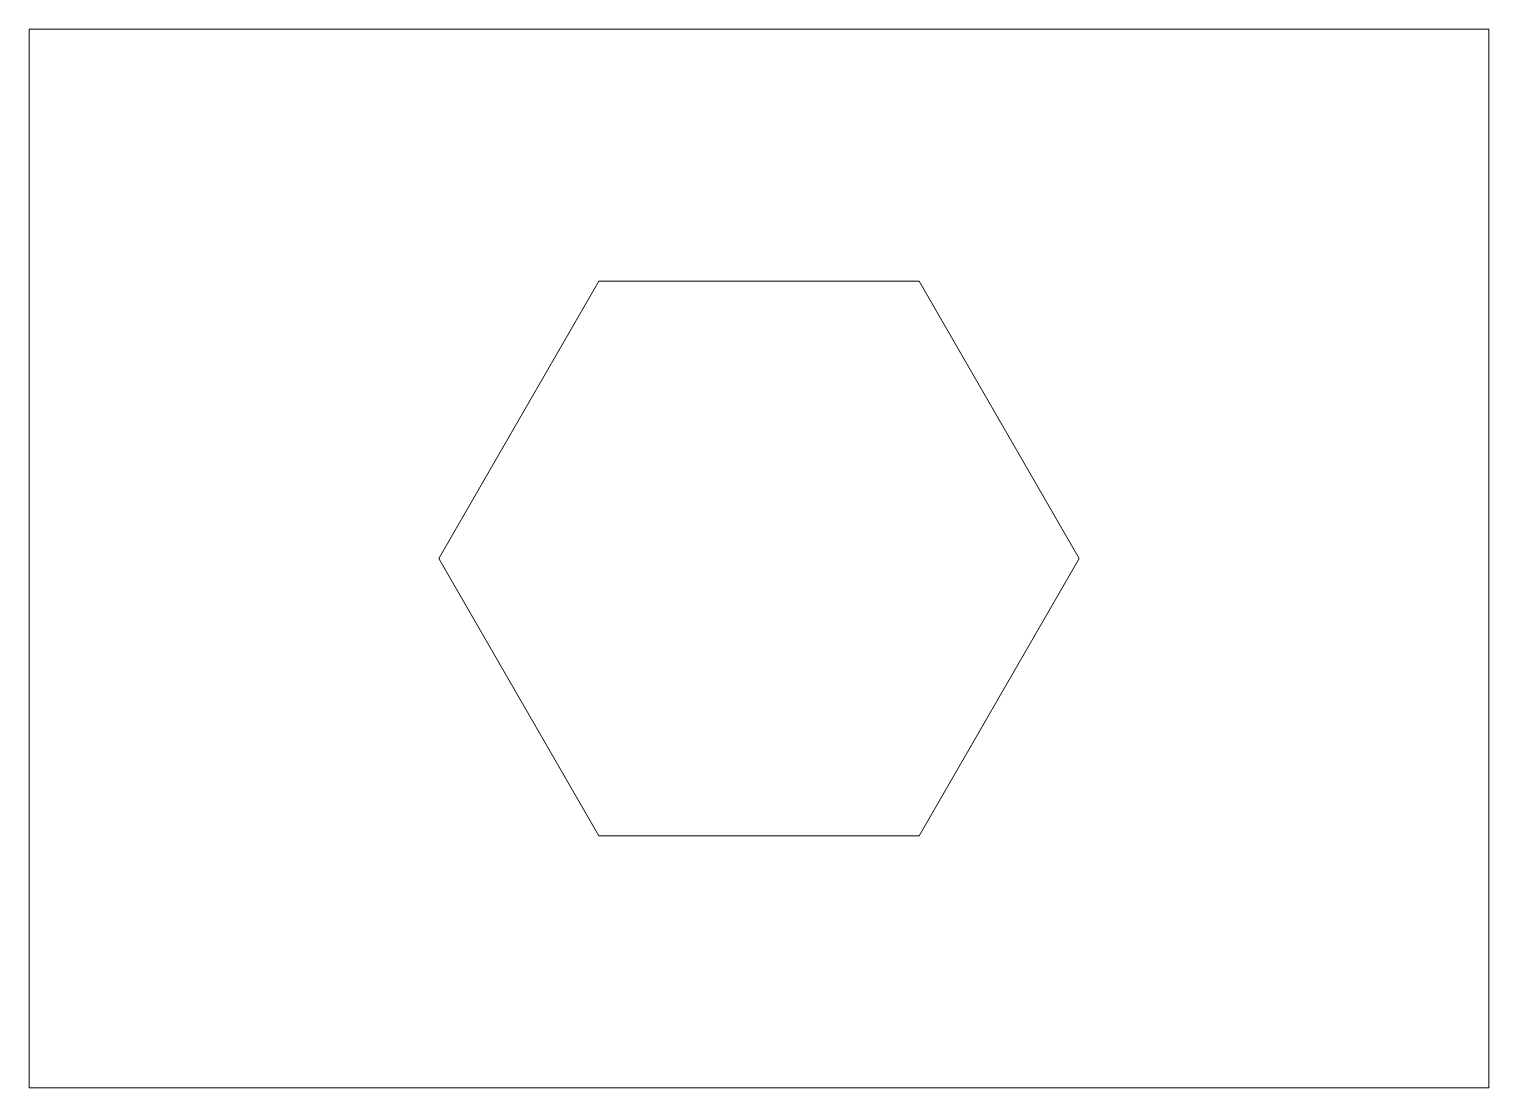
# Model space of a CAD drawing. Header units: millimetres. Extents: x 0 to 20, y 0 to 14.5.
import ezdxf

# ---------------------------------------------------------------- set-up
doc = ezdxf.new("R2010")
doc.units = ezdxf.units.MM

msp = doc.modelspace()

# ---------------------------------------------------------------- linework, layer by layer
at = {"color": 7, "linetype": 'Continuous', "lineweight": 15}
for p, q in [((20, 14.5), (0, 14.5)), ((0, 14.5), (0, 0)), ((20, 0), (20, 14.5)), ((7.806, 11.05), (5.612, 7.25)), ((12.194, 11.05), (7.806, 11.05)), ((14.388, 7.25), (12.194, 11.05)), ((5.612, 7.25), (7.806, 3.45)), ((12.194, 3.45), (14.388, 7.25)), ((7.806, 3.45), (12.194, 3.45)), ((0, 0), (20, 0))]:
    msp.add_line(p, q, dxfattribs=at)

doc.saveas('drawing.dxf')
